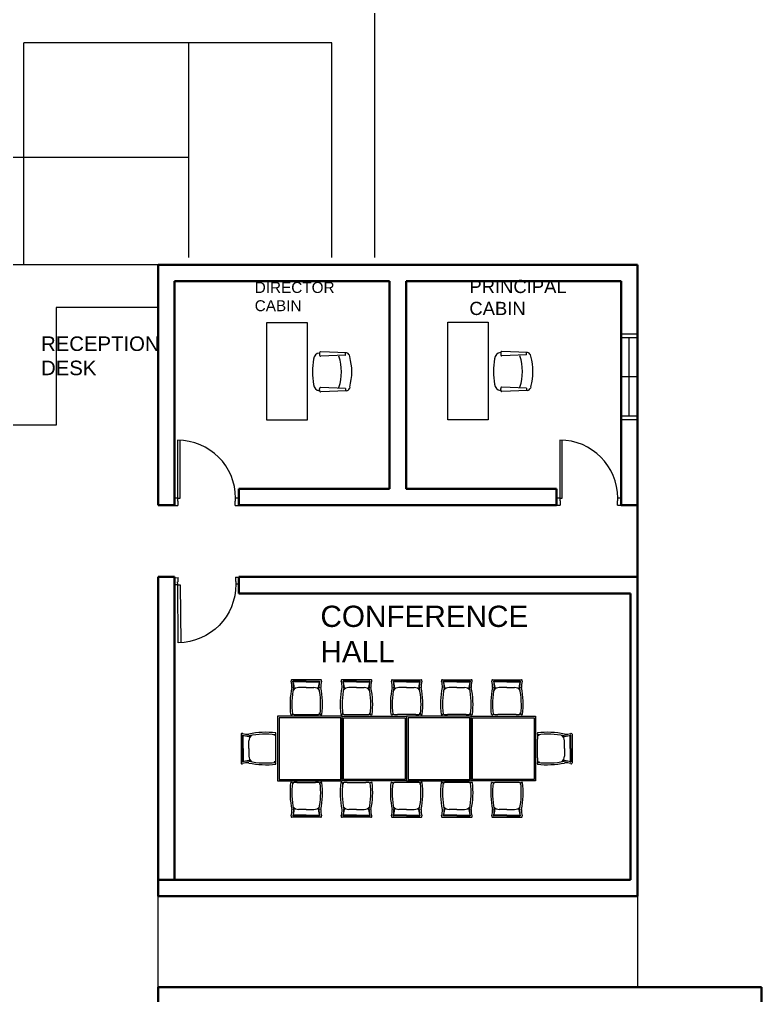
# Model space of a CAD drawing. Header units: inches. Extents: x 24 to 210, y -18 to 73.
# Drawn here: x 61.7 to 72.05, y 38.65 to 52.28 of the extents above; entities that cross this region are included whole.
import ezdxf

# ---------------------------------------------------------------- set-up
doc = ezdxf.new("R2010")
doc.units = ezdxf.units.IN
doc.header["$MEASUREMENT"] = 0
for name, color, linetype in [('door space', 1, 'Continuous'), ('ELEVATION', 4, 'Continuous'), ('FURNITURE', 130, 'Continuous'), ('INBUILD', 81, 'Continuous'), ('STAIR', 231, 'Continuous'), ('TEXT', 141, 'Continuous'), ('WINDOW', 10, 'Continuous')]:
    doc.layers.add(name, color=color, linetype=linetype)
doc.layers.add('WALL', color=2, linetype='Continuous', lineweight=40)
doc.styles.get("Standard").update_dxf_attribs({"font": 'arial.ttf'})

msp = doc.modelspace()

# ---------------------------------------------------------------- linework, layer by layer
at = {"layer": 'Defpoints'}
for p, q in [((63.858, 45.73), (63.858, 45.73)), ((63.858, 45.73), (63.858, 45.73)), ((63.858, 45.73), (63.858, 45.73)), ((67.088, 45.73), (67.087, 45.73))]:
    msp.add_line(p, q, dxfattribs=at)
at = {"layer": 'door space'}
for p, q in [((63.9, 46.409), (63.9, 45.599)), ((63.935, 45.599), (63.935, 46.409)), ((69.233, 46.41), (69.233, 45.6)), ((69.268, 45.6), (69.268, 46.41)), ((63.9, 45.599), (63.855, 45.599)), ((63.855, 45.599), (63.855, 45.499)), ((63.9, 45.599), (63.935, 45.599)), ((63.9, 45.599), (63.9, 45.559)), ((63.905, 45.559), (63.9, 45.559)), ((63.905, 45.559), (63.905, 45.499)), ((64.71, 45.559), (64.705, 45.559)), ((64.705, 45.499), (64.705, 45.559)), ((64.755, 45.599), (64.71, 45.599)), ((64.71, 45.559), (64.71, 45.599)), ((64.755, 45.499), (64.755, 45.599)), ((69.233, 45.6), (69.188, 45.6)), ((69.188, 45.6), (69.188, 45.5)), ((69.233, 45.6), (69.268, 45.6)), ((69.233, 45.6), (69.233, 45.56)), ((69.238, 45.56), (69.233, 45.56)), ((69.238, 45.56), (69.238, 45.5)), ((70.043, 45.56), (70.038, 45.56)), ((70.038, 45.5), (70.038, 45.56)), ((70.088, 45.6), (70.043, 45.6)), ((70.043, 45.56), (70.043, 45.6)), ((70.088, 45.5), (70.088, 45.6)), ((63.855, 45.499), (63.905, 45.499)), ((64.705, 45.499), (64.755, 45.499)), ((69.188, 45.5), (69.238, 45.5)), ((70.038, 45.5), (70.088, 45.5)), ((63.857, 44.489), (63.907, 44.49)), ((63.858, 44.389), (63.857, 44.489)), ((63.903, 44.39), (63.902, 44.43)), ((63.907, 44.43), (63.902, 44.43)), ((63.907, 44.43), (63.907, 44.49)), ((64.707, 44.498), (64.757, 44.498)), ((64.707, 44.498), (64.707, 44.438)), ((64.712, 44.438), (64.707, 44.438)), ((64.712, 44.438), (64.713, 44.398)), ((64.757, 44.498), (64.758, 44.398)), ((63.903, 44.39), (63.858, 44.389)), ((63.911, 43.58), (63.903, 44.39)), ((63.903, 44.39), (63.938, 44.39)), ((63.938, 44.39), (63.946, 43.58)), ((64.758, 44.398), (64.713, 44.398))]:
    msp.add_line(p, q, dxfattribs=at)
for centre in [(63.9, 45.599), (69.233, 45.6)]:
    msp.add_ellipse(centre, major_axis=(-0.573, 0.573), ratio=1, start_param=3.926991, end_param=5.497787, dxfattribs=at)
at = {"layer": 'door space', "extrusion": (0, 0, -1)}
msp.add_ellipse((63.903, 44.39), major_axis=(-0.567, -0.578), ratio=1, start_param=3.926991, end_param=5.497787, dxfattribs=at)
at = {"layer": 'ELEVATION'}
for p, q in [((63.628, 48.86), (57.755, 48.86)), ((63.628, 38.77), (63.628, 40.04)), ((70.318, 40.04), (70.318, 38.77))]:
    msp.add_line(p, q, dxfattribs=at)
at = {"layer": 'FURNITURE'}
for p, q in [((65.147, 46.691), (65.147, 48.051)), ((65.147, 48.051), (65.707, 48.051)), ((65.707, 48.051), (65.707, 46.691)), ((67.673, 46.695), (67.673, 48.055)), ((67.673, 48.055), (68.233, 48.055)), ((68.233, 48.055), (68.233, 46.695)), ((65.883, 47.621), (65.883, 47.603)), ((66.256, 47.627), (65.901, 47.643)), ((66.241, 47.596), (65.901, 47.581)), ((66.242, 47.598), (66.242, 47.625)), ((66.303, 47.576), (66.298, 47.595)), ((68.409, 47.626), (68.409, 47.608)), ((68.782, 47.632), (68.426, 47.648)), ((68.767, 47.601), (68.426, 47.586)), ((68.768, 47.602), (68.768, 47.63)), ((68.829, 47.581), (68.824, 47.599)), ((66.858, 47.295), (66.858, 47.295)), ((68.829, 47.156), (68.824, 47.137)), ((65.883, 47.106), (65.883, 47.124)), ((66.241, 47.131), (65.901, 47.146)), ((66.256, 47.1), (65.901, 47.084)), ((66.242, 47.13), (66.242, 47.098)), ((66.303, 47.151), (66.298, 47.133)), ((68.409, 47.111), (68.409, 47.129)), ((68.767, 47.135), (68.426, 47.151)), ((68.782, 47.104), (68.426, 47.089)), ((68.768, 47.134), (68.768, 47.103)), ((65.707, 46.691), (65.147, 46.691)), ((68.233, 46.695), (67.673, 46.695)), ((65.898, 43.062), (65.496, 43.062)), ((65.696, 43.045), (65.513, 43.045)), ((65.696, 43.037), (65.513, 43.037)), ((65.696, 43.036), (65.513, 43.036)), ((65.696, 42.955), (65.59, 42.955)), ((65.696, 43.045), (65.88, 43.045)), ((65.696, 43.037), (65.88, 43.037)), ((65.696, 43.036), (65.88, 43.036)), ((65.696, 42.955), (65.803, 42.955)), ((66.598, 43.062), (66.196, 43.062)), ((66.396, 43.045), (66.213, 43.045)), ((66.396, 43.037), (66.213, 43.037)), ((66.396, 43.036), (66.213, 43.036)), ((66.396, 42.955), (66.29, 42.955)), ((66.396, 43.045), (66.58, 43.045)), ((66.396, 43.037), (66.58, 43.037)), ((66.396, 43.036), (66.58, 43.036)), ((66.396, 42.955), (66.503, 42.955)), ((66.896, 43.062), (67.298, 43.062)), ((67.097, 43.045), (66.913, 43.045)), ((67.097, 43.037), (66.914, 43.037)), ((67.097, 43.036), (66.914, 43.036)), ((67.097, 42.955), (66.99, 42.955)), ((67.097, 43.045), (67.281, 43.045)), ((67.097, 43.037), (67.281, 43.037)), ((67.097, 43.036), (67.281, 43.036)), ((67.097, 42.955), (67.204, 42.955)), ((67.596, 43.062), (67.998, 43.062)), ((67.797, 43.045), (67.613, 43.045)), ((67.797, 43.037), (67.614, 43.037)), ((67.797, 43.036), (67.614, 43.036)), ((67.797, 42.955), (67.69, 42.955)), ((67.797, 43.045), (67.981, 43.045)), ((67.797, 43.037), (67.981, 43.037)), ((67.797, 43.036), (67.981, 43.036)), ((67.797, 42.955), (67.904, 42.955)), ((68.296, 43.062), (68.698, 43.062)), ((68.497, 43.045), (68.313, 43.045)), ((68.497, 43.037), (68.314, 43.037)), ((68.497, 43.036), (68.314, 43.036)), ((68.497, 42.955), (68.39, 42.955)), ((68.497, 43.045), (68.681, 43.045)), ((68.497, 43.037), (68.681, 43.037)), ((68.497, 43.036), (68.681, 43.036)), ((68.497, 42.955), (68.604, 42.955)), ((66.197, 42.553), (65.297, 42.553)), ((65.297, 42.553), (65.297, 41.653)), ((66.177, 42.533), (65.317, 42.533)), ((65.317, 42.533), (65.317, 41.673)), ((65.511, 42.601), (65.501, 42.601)), ((65.511, 42.601), (65.502, 42.597)), ((65.513, 42.582), (65.511, 42.601)), ((65.567, 42.578), (65.697, 42.578)), ((65.697, 42.578), (65.827, 42.578)), ((65.88, 42.582), (65.882, 42.601)), ((65.882, 42.601), (65.892, 42.601)), ((65.882, 42.601), (65.891, 42.597)), ((66.177, 41.673), (66.177, 42.533)), ((66.197, 41.653), (66.197, 42.553)), ((66.197, 42.553), (67.097, 42.553)), ((66.197, 41.653), (66.197, 42.553)), ((66.211, 42.601), (66.201, 42.601)), ((66.211, 42.601), (66.202, 42.597)), ((66.213, 42.582), (66.211, 42.601)), ((66.217, 42.533), (67.077, 42.533)), ((66.217, 41.673), (66.217, 42.533)), ((66.267, 42.578), (66.397, 42.578)), ((66.397, 42.578), (66.527, 42.578)), ((66.58, 42.582), (66.582, 42.601)), ((66.582, 42.601), (66.592, 42.601)), ((66.582, 42.601), (66.591, 42.597)), ((66.911, 42.601), (66.902, 42.601)), ((66.911, 42.601), (66.902, 42.597)), ((66.913, 42.582), (66.911, 42.601)), ((67.097, 42.578), (66.967, 42.578)), ((67.077, 42.533), (67.077, 41.673)), ((67.227, 42.578), (67.097, 42.578)), ((67.097, 42.553), (67.097, 41.653)), ((67.997, 42.553), (67.097, 42.553)), ((67.097, 42.553), (67.097, 41.653)), ((67.977, 42.533), (67.117, 42.533)), ((67.117, 42.533), (67.117, 41.673)), ((67.281, 42.582), (67.283, 42.601)), ((67.283, 42.601), (67.292, 42.597)), ((67.283, 42.601), (67.292, 42.601)), ((67.611, 42.601), (67.602, 42.601)), ((67.611, 42.601), (67.602, 42.597)), ((67.613, 42.582), (67.611, 42.601)), ((67.797, 42.578), (67.667, 42.578)), ((67.927, 42.578), (67.797, 42.578)), ((67.977, 41.673), (67.977, 42.533)), ((67.981, 42.582), (67.983, 42.601)), ((67.983, 42.601), (67.992, 42.597)), ((67.983, 42.601), (67.992, 42.601)), ((67.997, 42.553), (68.897, 42.553)), ((67.997, 41.653), (67.997, 42.553)), ((67.997, 41.653), (67.997, 42.553)), ((68.017, 42.533), (68.877, 42.533)), ((68.017, 41.673), (68.017, 42.533)), ((68.311, 42.601), (68.302, 42.601)), ((68.311, 42.601), (68.302, 42.597)), ((68.313, 42.582), (68.311, 42.601)), ((68.497, 42.578), (68.367, 42.578)), ((68.627, 42.578), (68.497, 42.578)), ((68.681, 42.582), (68.683, 42.601)), ((68.683, 42.601), (68.692, 42.597)), ((68.683, 42.601), (68.692, 42.601)), ((68.877, 42.533), (68.877, 41.673)), ((68.897, 42.553), (68.897, 41.653)), ((64.788, 42.304), (64.788, 41.903)), ((64.805, 42.103), (64.805, 42.287)), ((64.813, 42.103), (64.813, 42.287)), ((64.814, 42.103), (64.814, 42.287)), ((65.249, 42.289), (65.249, 42.298)), ((65.249, 42.289), (65.253, 42.298)), ((65.268, 42.287), (65.249, 42.289)), ((68.925, 42.287), (68.945, 42.289)), ((68.945, 42.289), (68.94, 42.298)), ((68.945, 42.289), (68.945, 42.298)), ((69.38, 42.103), (69.38, 42.287)), ((69.38, 42.103), (69.38, 42.287)), ((69.389, 42.103), (69.389, 42.287)), ((69.406, 42.304), (69.406, 41.903)), ((64.895, 42.103), (64.895, 42.21)), ((65.272, 42.103), (65.272, 42.233)), ((68.922, 42.103), (68.922, 42.233)), ((69.298, 42.103), (69.298, 42.21)), ((64.805, 42.103), (64.805, 41.919)), ((64.813, 42.103), (64.813, 41.92)), ((64.814, 42.103), (64.814, 41.92)), ((64.895, 42.103), (64.895, 41.996)), ((65.272, 41.973), (65.272, 42.103)), ((68.922, 41.973), (68.922, 42.103)), ((69.298, 42.103), (69.298, 41.996)), ((69.38, 42.103), (69.38, 41.92)), ((69.38, 42.103), (69.38, 41.92)), ((69.389, 42.103), (69.389, 41.919)), ((65.268, 41.919), (65.249, 41.918)), ((65.249, 41.918), (65.253, 41.908)), ((65.249, 41.918), (65.249, 41.908)), ((68.925, 41.919), (68.945, 41.918)), ((68.945, 41.918), (68.94, 41.908)), ((68.945, 41.918), (68.945, 41.908)), ((65.297, 41.653), (66.197, 41.653)), ((65.317, 41.673), (66.177, 41.673)), ((65.511, 41.605), (65.502, 41.61)), ((65.511, 41.605), (65.502, 41.605)), ((65.513, 41.625), (65.511, 41.605)), ((65.567, 41.628), (65.697, 41.628)), ((65.697, 41.628), (65.827, 41.628)), ((65.881, 41.625), (65.883, 41.605)), ((65.883, 41.605), (65.892, 41.61)), ((65.883, 41.605), (65.892, 41.605)), ((67.097, 41.653), (66.197, 41.653)), ((66.211, 41.605), (66.202, 41.61)), ((66.211, 41.605), (66.202, 41.605)), ((66.213, 41.625), (66.211, 41.605)), ((67.077, 41.673), (66.217, 41.673)), ((66.267, 41.628), (66.397, 41.628)), ((66.397, 41.628), (66.527, 41.628)), ((66.581, 41.625), (66.583, 41.605)), ((66.583, 41.605), (66.592, 41.61)), ((66.583, 41.605), (66.592, 41.605)), ((66.911, 41.605), (66.901, 41.605)), ((66.911, 41.605), (66.902, 41.61)), ((66.913, 41.625), (66.911, 41.605)), ((67.097, 41.628), (66.967, 41.628)), ((67.097, 41.653), (67.997, 41.653)), ((67.227, 41.628), (67.097, 41.628)), ((67.117, 41.673), (67.977, 41.673)), ((67.28, 41.625), (67.282, 41.605)), ((67.282, 41.605), (67.291, 41.61)), ((67.282, 41.605), (67.292, 41.605)), ((67.611, 41.605), (67.601, 41.605)), ((67.611, 41.605), (67.602, 41.61)), ((67.613, 41.625), (67.611, 41.605)), ((67.797, 41.628), (67.667, 41.628)), ((67.927, 41.628), (67.797, 41.628)), ((67.98, 41.625), (67.982, 41.605)), ((67.982, 41.605), (67.991, 41.61)), ((67.982, 41.605), (67.992, 41.605)), ((68.897, 41.653), (67.997, 41.653)), ((68.877, 41.673), (68.017, 41.673)), ((68.311, 41.605), (68.301, 41.605)), ((68.311, 41.605), (68.302, 41.61)), ((68.313, 41.625), (68.311, 41.605)), ((68.497, 41.628), (68.367, 41.628)), ((68.627, 41.628), (68.497, 41.628)), ((68.68, 41.625), (68.682, 41.605)), ((68.682, 41.605), (68.691, 41.61)), ((68.682, 41.605), (68.692, 41.605)), ((65.697, 41.162), (65.513, 41.162)), ((65.697, 41.171), (65.514, 41.171)), ((65.697, 41.17), (65.514, 41.17)), ((65.697, 41.252), (65.59, 41.252)), ((65.697, 41.252), (65.804, 41.252)), ((65.697, 41.171), (65.881, 41.171)), ((65.697, 41.17), (65.881, 41.17)), ((65.697, 41.162), (65.881, 41.162)), ((66.397, 41.162), (66.213, 41.162)), ((66.397, 41.171), (66.214, 41.171)), ((66.397, 41.17), (66.214, 41.17)), ((66.397, 41.252), (66.29, 41.252)), ((66.397, 41.252), (66.504, 41.252)), ((66.397, 41.171), (66.581, 41.171)), ((66.397, 41.17), (66.581, 41.17)), ((66.397, 41.162), (66.581, 41.162)), ((67.096, 41.171), (66.913, 41.171)), ((67.096, 41.17), (66.913, 41.17)), ((67.096, 41.162), (66.913, 41.162)), ((67.096, 41.252), (66.99, 41.252)), ((67.096, 41.252), (67.203, 41.252)), ((67.096, 41.171), (67.28, 41.171)), ((67.096, 41.17), (67.28, 41.17)), ((67.096, 41.162), (67.28, 41.162)), ((67.796, 41.171), (67.613, 41.171)), ((67.796, 41.17), (67.613, 41.17)), ((67.796, 41.162), (67.613, 41.162)), ((67.796, 41.252), (67.69, 41.252)), ((67.796, 41.252), (67.903, 41.252)), ((67.796, 41.171), (67.98, 41.171)), ((67.796, 41.17), (67.98, 41.17)), ((67.796, 41.162), (67.98, 41.162)), ((68.496, 41.171), (68.313, 41.171)), ((68.496, 41.17), (68.313, 41.17)), ((68.496, 41.162), (68.313, 41.162)), ((68.496, 41.252), (68.39, 41.252)), ((68.496, 41.252), (68.603, 41.252)), ((68.496, 41.171), (68.68, 41.171)), ((68.496, 41.17), (68.68, 41.17)), ((68.496, 41.162), (68.68, 41.162)), ((65.898, 41.145), (65.496, 41.145)), ((66.598, 41.145), (66.196, 41.145)), ((66.896, 41.145), (67.298, 41.145)), ((67.596, 41.145), (67.998, 41.145)), ((68.296, 41.145), (68.698, 41.145))]:
    msp.add_line(p, q, dxfattribs=at)
for centre, radius, start, end in [((65.884, 47.542), 0.0846, 90.7158, 180.3544), ((65.9, 47.626), 0.0176, 88.1708, 194.5154), ((65.9, 47.599), 0.0176, 165.4846, 271.8292), ((65.498, 47.363), 0.689, 341.5812, 18.4188), ((66.241, 47.598), 0.00115, 272.5404, 360), ((66.254, 47.582), 0.0458, 16.4199, 87.4596), ((65.539, 47.364), 0.793, 344.4748, 15.5252), ((68.409, 47.547), 0.0846, 90.7158, 180.3544), ((68.426, 47.63), 0.0176, 88.1708, 194.5154), ((68.426, 47.603), 0.0176, 165.4846, 271.8292), ((68.024, 47.368), 0.689, 341.5812, 18.4188), ((68.767, 47.602), 0.00115, 272.5404, 360), ((68.78, 47.586), 0.0458, 16.4199, 87.4596), ((68.065, 47.368), 0.793, 344.4748, 15.5252), ((66.743, 47.364), 0.961, 169.2995, 190.7005), ((69.269, 47.368), 0.961, 169.2995, 190.7005), ((65.884, 47.185), 0.0846, 179.6456, 269.2842), ((68.409, 47.189), 0.0846, 179.6456, 269.2842), ((65.9, 47.128), 0.0176, 88.1708, 194.5154), ((65.9, 47.101), 0.0176, 165.4846, 271.8292), ((66.241, 47.13), 0.00115, 0, 87.4596), ((66.254, 47.145), 0.0458, 272.5404, 343.5801), ((68.426, 47.133), 0.0176, 88.1708, 194.5154), ((68.426, 47.106), 0.0176, 165.4846, 271.8292), ((68.767, 47.134), 0.00115, 0, 87.4596), ((68.78, 47.15), 0.0458, 272.5404, 343.5801), ((66.651, 42.719), 1.181, 168.4357, 186.8363), ((65.496, 43.05), 0.0126, 89.8292, 211.4999), ((65.279, 42.976), 0.217, 354.5513, 17.9661), ((66.65, 42.719), 1.154, 168.4357, 186.8363), ((65.513, 43.043), 0.00242, 100.345, 201.3742), ((65.279, 42.976), 0.241, 354.5513, 15.9626), ((65.513, 43.036), 0.000725, 87.3762, 197.5208), ((65.513, 43.036), 0.000433, 71.7715, 189.2202), ((65.591, 42.857), 0.0978, 90.5164, 143.1927), ((65.213, 42.928), 0.317, 1.1591, 17.5641), ((65.802, 42.857), 0.0978, 36.8073, 89.4836), ((66.18, 42.928), 0.317, 162.4359, 178.8409), ((66.114, 42.976), 0.241, 164.0374, 185.4487), ((64.743, 42.719), 1.154, 353.1637, 11.5643), ((65.88, 43.043), 0.00242, 338.6258, 79.655), ((65.88, 43.036), 0.000725, 342.4792, 92.6238), ((65.88, 43.036), 0.000433, 350.7798, 108.2285), ((65.898, 43.05), 0.0126, 328.5001, 90.1708), ((66.115, 42.976), 0.217, 162.0339, 185.4487), ((64.742, 42.719), 1.181, 353.1637, 11.5643), ((67.351, 42.719), 1.181, 168.4357, 186.8363), ((66.196, 43.05), 0.0126, 89.8292, 211.4999), ((65.979, 42.976), 0.217, 354.5513, 17.9661), ((67.35, 42.719), 1.154, 168.4357, 186.8363), ((66.213, 43.043), 0.00242, 100.345, 201.3742), ((65.979, 42.976), 0.241, 354.5513, 15.9626), ((66.213, 43.036), 0.000725, 87.3762, 197.5208), ((66.213, 43.036), 0.000433, 71.7715, 189.2202), ((66.291, 42.857), 0.0978, 90.5164, 143.1927), ((65.913, 42.928), 0.317, 1.1591, 17.5641), ((66.502, 42.857), 0.0978, 36.8073, 89.4836), ((66.88, 42.928), 0.317, 162.4359, 178.8409), ((66.814, 42.976), 0.241, 164.0374, 185.4487), ((65.443, 42.719), 1.154, 353.1637, 11.5643), ((66.58, 43.043), 0.00242, 338.6258, 79.655), ((66.58, 43.036), 0.000725, 342.4792, 92.6238), ((66.58, 43.036), 0.000433, 350.7798, 108.2285), ((66.598, 43.05), 0.0126, 328.5001, 90.1708), ((66.815, 42.976), 0.217, 162.0339, 185.4487), ((65.442, 42.719), 1.181, 353.1637, 11.5643), ((68.051, 42.719), 1.181, 168.4357, 186.8363), ((66.896, 43.05), 0.0126, 89.8292, 211.4999), ((66.679, 42.976), 0.217, 354.5513, 17.9661), ((68.05, 42.719), 1.154, 168.4357, 186.8363), ((66.914, 43.043), 0.00242, 100.345, 201.3742), ((66.68, 42.976), 0.241, 354.5513, 15.9626), ((66.914, 43.036), 0.000725, 87.3762, 197.5208), ((66.914, 43.036), 0.000433, 71.7715, 189.2202), ((66.991, 42.857), 0.0978, 90.5164, 143.1927), ((66.614, 42.928), 0.317, 1.1591, 17.5641), ((67.203, 42.857), 0.0978, 36.8073, 89.4836), ((67.581, 42.928), 0.317, 162.4359, 178.8409), ((67.514, 42.976), 0.241, 164.0374, 185.4487), ((66.144, 42.719), 1.154, 353.1637, 11.5643), ((67.28, 43.036), 0.000725, 342.4792, 92.6238), ((67.28, 43.043), 0.00242, 338.6258, 79.655), ((67.281, 43.036), 0.000433, 350.7798, 108.2285), ((67.298, 43.05), 0.0126, 328.5001, 90.1708), ((67.515, 42.976), 0.217, 162.0339, 185.4487), ((66.142, 42.719), 1.181, 353.1637, 11.5643), ((68.751, 42.719), 1.181, 168.4357, 186.8363), ((67.596, 43.05), 0.0126, 89.8292, 211.4999), ((67.379, 42.976), 0.217, 354.5513, 17.9661), ((68.75, 42.719), 1.154, 168.4357, 186.8363), ((67.614, 43.043), 0.00242, 100.345, 201.3742), ((67.38, 42.976), 0.241, 354.5513, 15.9626), ((67.614, 43.036), 0.000725, 87.3762, 197.5208), ((67.614, 43.036), 0.000433, 71.7715, 189.2202), ((67.691, 42.857), 0.0978, 90.5164, 143.1927), ((67.314, 42.928), 0.317, 1.1591, 17.5641), ((67.903, 42.857), 0.0978, 36.8073, 89.4836), ((68.281, 42.928), 0.317, 162.4359, 178.8409), ((68.214, 42.976), 0.241, 164.0374, 185.4487), ((66.844, 42.719), 1.154, 353.1637, 11.5643), ((67.98, 43.036), 0.000725, 342.4792, 92.6238), ((67.98, 43.043), 0.00242, 338.6258, 79.655), ((67.981, 43.036), 0.000433, 350.7798, 108.2285), ((67.998, 43.05), 0.0126, 328.5001, 90.1708), ((68.215, 42.976), 0.217, 162.0339, 185.4487), ((66.842, 42.719), 1.181, 353.1637, 11.5643), ((69.451, 42.719), 1.181, 168.4357, 186.8363), ((68.296, 43.05), 0.0126, 89.8292, 211.4999), ((68.079, 42.976), 0.217, 354.5513, 17.9661), ((69.45, 42.719), 1.154, 168.4357, 186.8363), ((68.314, 43.043), 0.00242, 100.345, 201.3742), ((68.08, 42.976), 0.241, 354.5513, 15.9626), ((68.314, 43.036), 0.000725, 87.3762, 197.5208), ((68.314, 43.036), 0.000433, 71.7715, 189.2202), ((68.391, 42.857), 0.0978, 90.5164, 143.1927), ((68.014, 42.928), 0.317, 1.1591, 17.5641), ((68.603, 42.857), 0.0978, 36.8073, 89.4836), ((68.981, 42.928), 0.317, 162.4359, 178.8409), ((68.914, 42.976), 0.241, 164.0374, 185.4487), ((67.544, 42.719), 1.154, 353.1637, 11.5643), ((68.68, 43.036), 0.000725, 342.4792, 92.6238), ((68.68, 43.043), 0.00242, 338.6258, 79.655), ((68.681, 43.036), 0.000433, 350.7798, 108.2285), ((68.698, 43.05), 0.0126, 328.5001, 90.1708), ((68.915, 42.976), 0.217, 162.0339, 185.4487), ((67.542, 42.719), 1.181, 353.1637, 11.5643), ((65.489, 42.598), 0.0222, 243.1961, 310.4764), ((65.509, 42.571), 0.012, 71.7536, 116.5375), ((65.509, 42.571), 0.012, 71.7536, 116.5375), ((65.572, 43.059), 0.481, 262.9704, 269.4301), ((65.822, 43.059), 0.481, 270.5699, 277.0296), ((65.884, 42.571), 0.012, 63.4625, 108.2464), ((65.885, 42.571), 0.012, 63.4625, 108.2464), ((65.904, 42.598), 0.0222, 229.5236, 296.8039), ((66.189, 42.598), 0.0222, 243.1961, 310.4764), ((66.209, 42.571), 0.012, 71.7536, 116.5375), ((66.209, 42.571), 0.012, 71.7536, 116.5375), ((66.272, 43.059), 0.481, 262.9704, 269.4301), ((66.522, 43.059), 0.481, 270.5699, 277.0296), ((66.584, 42.571), 0.012, 63.4625, 108.2464), ((66.585, 42.571), 0.012, 63.4625, 108.2464), ((66.604, 42.598), 0.0222, 229.5236, 296.8039), ((66.889, 42.598), 0.0222, 243.1961, 310.4764), ((66.909, 42.571), 0.012, 71.7536, 116.5375), ((66.91, 42.571), 0.012, 71.7536, 116.5375), ((66.972, 43.059), 0.481, 262.9704, 269.4301), ((67.222, 43.059), 0.481, 270.5699, 277.0296), ((67.285, 42.571), 0.012, 63.4625, 108.2464), ((67.285, 42.571), 0.012, 63.4625, 108.2464), ((67.304, 42.598), 0.0222, 229.5236, 296.8039), ((67.589, 42.598), 0.0222, 243.1961, 310.4764), ((67.609, 42.571), 0.012, 71.7536, 116.5375), ((67.61, 42.571), 0.012, 71.7536, 116.5375), ((67.672, 43.059), 0.481, 262.9704, 269.4301), ((67.922, 43.059), 0.481, 270.5699, 277.0296), ((67.985, 42.571), 0.012, 63.4625, 108.2464), ((67.985, 42.571), 0.012, 63.4625, 108.2464), ((68.004, 42.598), 0.0222, 229.5236, 296.8039), ((68.289, 42.598), 0.0222, 243.1961, 310.4764), ((68.31, 42.571), 0.012, 71.7536, 116.5375), ((68.309, 42.571), 0.012, 71.7536, 116.5375), ((68.372, 43.059), 0.481, 262.9704, 269.4301), ((68.622, 43.059), 0.481, 270.5699, 277.0296), ((68.685, 42.571), 0.012, 63.4625, 108.2464), ((68.685, 42.571), 0.012, 63.4625, 108.2464), ((68.704, 42.598), 0.0222, 229.5236, 296.8039), ((64.801, 42.304), 0.0126, 58.5001, 180.1708), ((64.807, 42.286), 0.00242, 68.6258, 169.655), ((64.874, 42.521), 0.217, 252.0339, 275.4487), ((64.875, 42.52), 0.241, 254.0374, 275.4487), ((64.814, 42.287), 0.000725, 72.4792, 182.6238), ((64.814, 42.287), 0.000433, 80.7798, 198.2285), ((64.922, 42.587), 0.317, 252.4359, 268.8409), ((65.131, 41.149), 1.181, 83.1637, 101.5643), ((64.993, 42.209), 0.0978, 126.8073, 179.4836), ((65.131, 41.15), 1.154, 83.1637, 101.5643), ((65.28, 42.291), 0.012, 153.4625, 198.2464), ((65.28, 42.291), 0.012, 153.4625, 198.2464), ((64.791, 42.229), 0.481, 0.5699, 7.0296), ((65.252, 42.311), 0.0222, 319.5236, 26.8039), ((68.942, 42.311), 0.0222, 153.1961, 220.4764), ((69.062, 41.149), 1.181, 78.4357, 96.8363), ((69.403, 42.229), 0.481, 172.9704, 179.4301), ((69.062, 41.15), 1.154, 78.4357, 96.8363), ((68.914, 42.291), 0.012, 341.7536, 26.5375), ((68.914, 42.291), 0.012, 341.7536, 26.5375), ((69.201, 42.209), 0.0978, 0.5164, 53.1927), ((69.271, 42.587), 0.317, 271.1591, 287.5641), ((69.319, 42.52), 0.241, 264.5513, 285.9626), ((69.32, 42.521), 0.217, 264.5513, 287.9661), ((69.379, 42.287), 0.000433, 341.7715, 99.2202), ((69.38, 42.287), 0.000725, 357.3762, 107.5208), ((69.386, 42.286), 0.00242, 10.345, 111.3742), ((69.393, 42.304), 0.0126, 359.8292, 121.4999), ((64.993, 41.997), 0.0978, 180.5164, 233.1927), ((69.201, 41.997), 0.0978, 306.8073, 359.4836), ((64.801, 41.902), 0.0126, 179.8292, 301.4999), ((64.807, 41.92), 0.00242, 190.345, 291.3742), ((64.874, 41.686), 0.217, 84.5513, 107.9661), ((64.875, 41.686), 0.241, 84.5513, 105.9626), ((64.814, 41.92), 0.000725, 177.3762, 287.5208), ((64.814, 41.92), 0.000433, 161.7715, 279.2202), ((64.922, 41.62), 0.317, 91.1591, 107.5641), ((65.131, 43.058), 1.181, 258.4357, 276.8363), ((65.131, 43.056), 1.154, 258.4357, 276.8363), ((64.791, 41.978), 0.481, 352.9704, 359.4301), ((65.28, 41.916), 0.012, 161.7536, 206.5375), ((65.28, 41.916), 0.012, 161.7536, 206.5375), ((65.252, 41.896), 0.0222, 333.1961, 40.4764), ((68.942, 41.896), 0.0222, 139.5236, 206.8039), ((69.403, 41.978), 0.481, 180.5699, 187.0296), ((69.062, 43.058), 1.181, 263.1637, 281.5643), ((69.062, 43.056), 1.154, 263.1637, 281.5643), ((68.914, 41.916), 0.012, 333.4625, 18.2464), ((68.914, 41.916), 0.012, 333.4625, 18.2464), ((69.271, 41.62), 0.317, 72.4359, 88.8409), ((69.319, 41.686), 0.241, 74.0374, 95.4487), ((69.32, 41.686), 0.217, 72.0339, 95.4487), ((69.38, 41.92), 0.000725, 252.4792, 2.6238), ((69.379, 41.92), 0.000433, 260.7798, 18.2285), ((69.386, 41.92), 0.00242, 248.6258, 349.655), ((69.393, 41.902), 0.0126, 238.5001, 0.1708), ((66.651, 41.488), 1.181, 173.1637, 191.5643), ((65.489, 41.609), 0.0222, 49.5236, 116.8039), ((66.65, 41.488), 1.154, 173.1637, 191.5643), ((65.509, 41.636), 0.012, 243.4625, 288.2464), ((65.51, 41.636), 0.012, 243.4625, 288.2464), ((65.572, 41.148), 0.481, 90.5699, 97.0296), ((65.822, 41.148), 0.481, 82.9704, 89.4301), ((64.744, 41.488), 1.154, 348.4357, 6.8363), ((65.885, 41.636), 0.012, 251.7536, 296.5375), ((65.885, 41.636), 0.012, 251.7536, 296.5375), ((65.904, 41.609), 0.0222, 63.1961, 130.4764), ((64.742, 41.488), 1.181, 348.4357, 6.8363), ((67.351, 41.488), 1.181, 173.1637, 191.5643), ((66.189, 41.609), 0.0222, 49.5236, 116.8039), ((67.35, 41.488), 1.154, 173.1637, 191.5643), ((66.209, 41.636), 0.012, 243.4625, 288.2464), ((66.21, 41.636), 0.012, 243.4625, 288.2464), ((66.272, 41.148), 0.481, 90.5699, 97.0296), ((66.522, 41.148), 0.481, 82.9704, 89.4301), ((65.444, 41.488), 1.154, 348.4357, 6.8363), ((66.585, 41.636), 0.012, 251.7536, 296.5375), ((66.585, 41.636), 0.012, 251.7536, 296.5375), ((66.604, 41.609), 0.0222, 63.1961, 130.4764), ((65.442, 41.488), 1.181, 348.4357, 6.8363), ((68.051, 41.488), 1.181, 173.1637, 191.5643), ((66.889, 41.609), 0.0222, 49.5236, 116.8039), ((68.05, 41.488), 1.154, 173.1637, 191.5643), ((66.909, 41.636), 0.012, 243.4625, 288.2464), ((66.909, 41.636), 0.012, 243.4625, 288.2464), ((66.972, 41.148), 0.481, 90.5699, 97.0296), ((67.222, 41.148), 0.481, 82.9704, 89.4301), ((66.143, 41.488), 1.154, 348.4357, 6.8363), ((67.284, 41.636), 0.012, 251.7536, 296.5375), ((67.285, 41.636), 0.012, 251.7536, 296.5375), ((67.304, 41.609), 0.0222, 63.1961, 130.4764), ((66.142, 41.488), 1.181, 348.4357, 6.8363), ((68.751, 41.488), 1.181, 173.1637, 191.5643), ((67.589, 41.609), 0.0222, 49.5236, 116.8039), ((68.75, 41.488), 1.154, 173.1637, 191.5643), ((67.609, 41.636), 0.012, 243.4625, 288.2464), ((67.609, 41.636), 0.012, 243.4625, 288.2464), ((67.672, 41.148), 0.481, 90.5699, 97.0296), ((67.922, 41.148), 0.481, 82.9704, 89.4301), ((66.843, 41.488), 1.154, 348.4357, 6.8363), ((67.984, 41.636), 0.012, 251.7536, 296.5375), ((67.985, 41.636), 0.012, 251.7536, 296.5375), ((68.004, 41.609), 0.0222, 63.1961, 130.4764), ((66.842, 41.488), 1.181, 348.4357, 6.8363), ((69.451, 41.488), 1.181, 173.1637, 191.5643), ((68.289, 41.609), 0.0222, 49.5236, 116.8039), ((69.45, 41.488), 1.154, 173.1637, 191.5643), ((68.309, 41.636), 0.012, 243.4625, 288.2464), ((68.309, 41.636), 0.012, 243.4625, 288.2464), ((68.372, 41.148), 0.481, 90.5699, 97.0296), ((68.622, 41.148), 0.481, 82.9704, 89.4301), ((67.543, 41.488), 1.154, 348.4357, 6.8363), ((68.684, 41.636), 0.012, 251.7536, 296.5375), ((68.685, 41.636), 0.012, 251.7536, 296.5375), ((68.704, 41.609), 0.0222, 63.1961, 130.4764), ((67.542, 41.488), 1.181, 348.4357, 6.8363), ((65.496, 41.157), 0.0126, 148.5001, 270.1708), ((65.279, 41.231), 0.217, 342.0339, 5.4487), ((65.514, 41.164), 0.00242, 158.6258, 259.655), ((65.28, 41.231), 0.241, 344.0374, 5.4487), ((65.591, 41.35), 0.0978, 216.8073, 269.4836), ((65.514, 41.171), 0.000433, 170.7798, 288.2285), ((65.514, 41.171), 0.000725, 162.4792, 272.6238), ((65.214, 41.279), 0.317, 342.4359, 358.8409), ((65.803, 41.35), 0.0978, 270.5164, 323.1927), ((66.181, 41.279), 0.317, 181.1591, 197.5641), ((66.114, 41.231), 0.241, 174.5513, 195.9626), ((65.88, 41.171), 0.000725, 267.3762, 17.5208), ((65.881, 41.171), 0.000433, 251.7715, 9.2202), ((65.88, 41.164), 0.00242, 280.345, 21.3742), ((66.115, 41.231), 0.217, 174.5513, 197.9661), ((65.898, 41.157), 0.0126, 269.8292, 31.4999), ((66.196, 41.157), 0.0126, 148.5001, 270.1708), ((65.979, 41.231), 0.217, 342.0339, 5.4487), ((66.214, 41.164), 0.00242, 158.6258, 259.655), ((65.98, 41.231), 0.241, 344.0374, 5.4487), ((66.291, 41.35), 0.0978, 216.8073, 269.4836), ((66.214, 41.171), 0.000433, 170.7798, 288.2285), ((66.214, 41.171), 0.000725, 162.4792, 272.6238), ((65.914, 41.279), 0.317, 342.4359, 358.8409), ((66.503, 41.35), 0.0978, 270.5164, 323.1927), ((66.881, 41.279), 0.317, 181.1591, 197.5641), ((66.814, 41.231), 0.241, 174.5513, 195.9626), ((66.58, 41.171), 0.000725, 267.3762, 17.5208), ((66.581, 41.171), 0.000433, 251.7715, 9.2202), ((66.58, 41.164), 0.00242, 280.345, 21.3742), ((66.815, 41.231), 0.217, 174.5513, 197.9661), ((66.598, 41.157), 0.0126, 269.8292, 31.4999), ((66.896, 41.157), 0.0126, 148.5001, 270.1708), ((66.679, 41.231), 0.217, 342.0339, 5.4487), ((66.679, 41.231), 0.241, 344.0374, 5.4487), ((66.913, 41.164), 0.00242, 158.6258, 259.655), ((66.991, 41.35), 0.0978, 216.8073, 269.4836), ((66.913, 41.171), 0.000725, 162.4792, 272.6238), ((66.913, 41.171), 0.000433, 170.7798, 288.2285), ((66.613, 41.279), 0.317, 342.4359, 358.8409), ((67.202, 41.35), 0.0978, 270.5164, 323.1927), ((67.58, 41.279), 0.317, 181.1591, 197.5641), ((67.514, 41.231), 0.241, 174.5513, 195.9626), ((67.28, 41.171), 0.000433, 251.7715, 9.2202), ((67.28, 41.171), 0.000725, 267.3762, 17.5208), ((67.28, 41.164), 0.00242, 280.345, 21.3742), ((67.515, 41.231), 0.217, 174.5513, 197.9661), ((67.298, 41.157), 0.0126, 269.8292, 31.4999), ((67.596, 41.157), 0.0126, 148.5001, 270.1708), ((67.379, 41.231), 0.217, 342.0339, 5.4487), ((67.379, 41.231), 0.241, 344.0374, 5.4487), ((67.613, 41.164), 0.00242, 158.6258, 259.655), ((67.691, 41.35), 0.0978, 216.8073, 269.4836), ((67.613, 41.171), 0.000725, 162.4792, 272.6238), ((67.613, 41.171), 0.000433, 170.7798, 288.2285), ((67.313, 41.279), 0.317, 342.4359, 358.8409), ((67.902, 41.35), 0.0978, 270.5164, 323.1927), ((68.28, 41.279), 0.317, 181.1591, 197.5641), ((68.214, 41.231), 0.241, 174.5513, 195.9626), ((67.98, 41.171), 0.000433, 251.7715, 9.2202), ((67.98, 41.171), 0.000725, 267.3762, 17.5208), ((67.98, 41.164), 0.00242, 280.345, 21.3742), ((68.215, 41.231), 0.217, 174.5513, 197.9661), ((67.998, 41.157), 0.0126, 269.8292, 31.4999), ((68.296, 41.157), 0.0126, 148.5001, 270.1708), ((68.079, 41.231), 0.217, 342.0339, 5.4487), ((68.079, 41.231), 0.241, 344.0374, 5.4487), ((68.313, 41.164), 0.00242, 158.6258, 259.655), ((68.391, 41.35), 0.0978, 216.8073, 269.4836), ((68.313, 41.171), 0.000725, 162.4792, 272.6238), ((68.313, 41.171), 0.000433, 170.7798, 288.2285), ((68.013, 41.279), 0.317, 342.4359, 358.8409), ((68.602, 41.35), 0.0978, 270.5164, 323.1927), ((68.98, 41.279), 0.317, 181.1591, 197.5641), ((68.914, 41.231), 0.241, 174.5513, 195.9626), ((68.68, 41.171), 0.000433, 251.7715, 9.2202), ((68.68, 41.171), 0.000725, 267.3762, 17.5208), ((68.68, 41.164), 0.00242, 280.345, 21.3742), ((68.915, 41.231), 0.217, 174.5513, 197.9661), ((68.698, 41.157), 0.0126, 269.8292, 31.4999)]:
    msp.add_arc(centre, radius, start, end, dxfattribs=at)
at = {"layer": 'INBUILD'}
for p, q in [((63.628, 48.26), (62.209, 48.26)), ((62.209, 48.26), (62.209, 46.617)), ((62.209, 46.617), (61.609, 46.617))]:
    msp.add_line(p, q, dxfattribs=at)
at = {"layer": 'STAIR'}
for p, q in [((66.655, 48.96), (66.655, 57.115)), ((61.755, 48.86), (61.755, 51.96)), ((66.055, 51.96), (61.755, 51.96)), ((64.055, 51.96), (64.055, 48.96)), ((66.055, 48.96), (66.055, 51.96)), ((59.755, 50.36), (64.055, 50.36))]:
    msp.add_line(p, q, dxfattribs=at)
at = {"layer": 'WALL'}
for p, q in [((63.628, 45.5), (63.628, 48.86)), ((70.318, 48.86), (63.628, 48.86)), ((70.318, 48.86), (70.318, 40.04)), ((63.858, 48.63), (63.858, 45.73)), ((63.858, 48.63), (66.858, 48.63)), ((66.858, 48.63), (66.858, 45.73)), ((67.088, 48.63), (67.088, 45.73)), ((67.088, 48.63), (70.088, 48.63)), ((70.088, 48.63), (70.088, 45.5)), ((63.857, 45.729), (63.857, 45.499)), ((64.757, 45.499), (64.757, 45.729)), ((64.757, 45.729), (66.858, 45.729)), ((69.188, 45.73), (67.088, 45.73)), ((69.188, 45.73), (69.188, 45.5)), ((63.857, 45.5), (63.628, 45.5)), ((67.087, 45.5), (64.757, 45.5)), ((69.188, 45.5), (67.087, 45.5)), ((70.318, 45.5), (70.088, 45.5)), ((63.628, 44.499), (63.628, 40.04)), ((63.857, 44.499), (63.628, 44.499)), ((63.857, 44.499), (63.857, 44.269)), ((64.757, 44.499), (70.318, 44.5)), ((64.757, 44.269), (64.757, 44.499)), ((63.857, 44.269), (63.858, 44.269)), ((63.858, 44.27), (63.858, 40.27)), ((70.218, 44.27), (64.757, 44.27)), ((70.218, 44.27), (70.218, 40.27)), ((70.218, 40.27), (63.628, 40.27)), ((70.318, 40.04), (63.628, 40.04)), ((63.628, 38.77), (63.628, 38.54)), ((72.048, 38.77), (63.628, 38.77)), ((72.048, 38.77), (72.048, 36.74))]:
    msp.add_line(p, q, dxfattribs=at)
at = {"layer": 'WINDOW'}
for p, q in [((70.088, 46.695), (70.088, 47.895)), ((70.088, 47.895), (70.318, 47.895)), ((70.088, 47.845), (70.318, 47.845)), ((70.203, 46.745), (70.203, 47.845)), ((70.318, 47.895), (70.318, 46.695)), ((70.318, 47.295), (70.088, 47.295)), ((70.318, 46.695), (70.318, 47.295)), ((70.318, 46.745), (70.088, 46.745)), ((70.318, 46.695), (70.088, 46.695))]:
    msp.add_line(p, q, dxfattribs=at)

# ---------------------------------------------------------------- texts
at = {"layer": 'TEXT', "attachment_point": 1}
for s, width, gutter_width, insert, char_height in [('DIRECTOR CABIN', 0.13027, 0.764, (64.977, 48.618), 0.15278), ('PRINCIPAL CABIN', 0.23737, 0.92, (67.972, 48.648), 0.18405), ('RECEPTION DESK ', 0.05156, 1.015, (61.996, 47.858), 0.20292), ('CONFERENCE HALL', 0.15505, 1.483, (65.894, 44.098), 0.29665)]:
    msp.add_mtext_dynamic_manual_height_columns(s, width=width, gutter_width=gutter_width, heights=[0], dxfattribs=dict(at, insert=insert, char_height=char_height))

doc.saveas('drawing.dxf')
